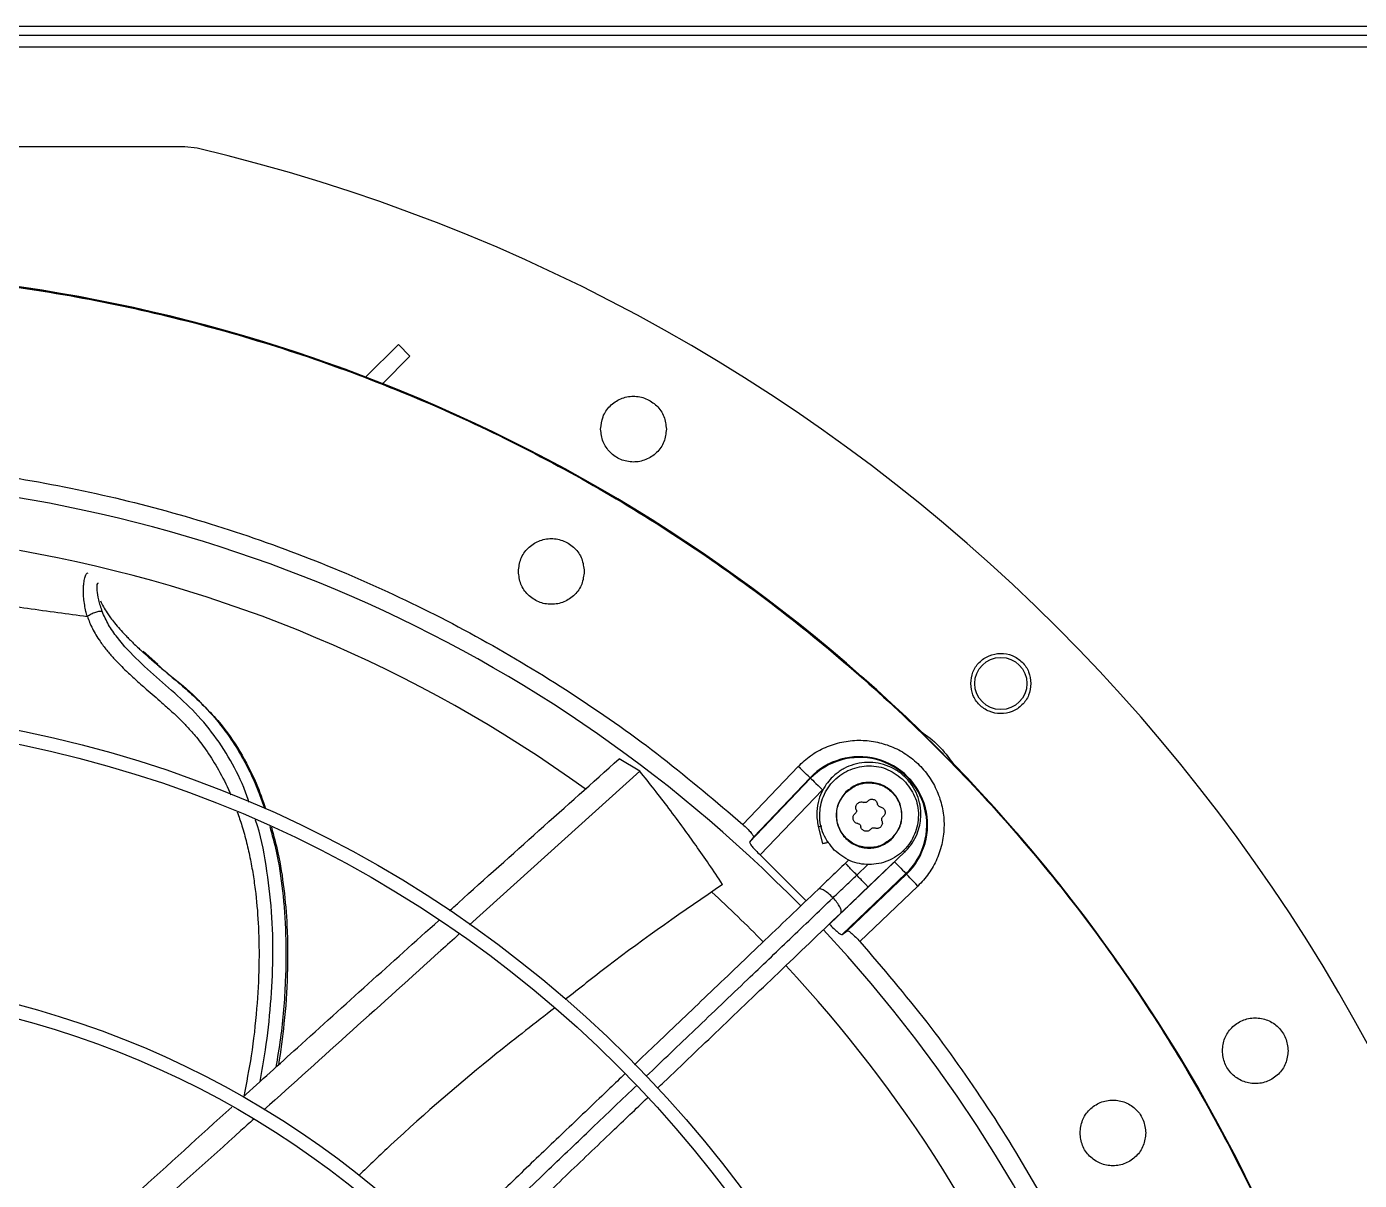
# Model space of a CAD drawing. Header units: inches. Extents: x 1229 to 1453, y -1023 to -720.
# Drawn here: x 1315.92 to 1325.49, y -860.09 to -851.8 of the extents above; entities that cross this region are included whole.
import ezdxf

# ---------------------------------------------------------------- set-up
doc = ezdxf.new("R2010")
doc.units = ezdxf.units.IN
doc.header["$MEASUREMENT"] = 0

msp = doc.modelspace()

# ---------------------------------------------------------------- linework, layer by layer
at = {"color": 18, "linetype": 'Continuous', "lineweight": 25, "true_color": 0x000000}
for p, q in [((1327.7665, -851.7987), (1300.7607, -851.7987)), ((1327.7665, -851.8617), (1300.7607, -851.8617)), ((1300.8366, -851.9447), (1327.6906, -851.9447)), ((1317.0514, -852.6624), (1311.2963, -852.6624)), ((1317.1418, -852.6729), (1317.0514, -852.6624)), ((1318.3513, -854.3185), (1318.5871, -854.0827)), ((1318.5871, -854.0827), (1318.669, -854.1678)), ((1318.669, -854.1678), (1318.4716, -854.3652)), ((1316.8586, -856.3793), (1316.7539, -856.2871)), ((1320.3214, -857.1496), (1320.1742, -857.0601)), ((1320.3214, -857.1496), (1319.0969, -858.2539)), ((1321.0611, -857.532), (1321.4595, -857.1153)), ((1321.1107, -857.6591), (1321.5489, -857.2007)), ((1321.1376, -857.6229), (1321.5449, -857.1969)), ((1321.5449, -857.1969), (1321.5489, -857.2007)), ((1321.6343, -857.2823), (1321.1862, -857.751)), ((1321.6032, -857.5476), (1321.633, -857.6698)), ((1321.1376, -857.6229), (1321.1107, -857.6591)), ((1321.1862, -857.751), (1321.5162, -858.081)), ((1321.9619, -857.9817), (1322.2268, -857.7287)), ((1321.6837, -858.2484), (1322.1523, -857.8004)), ((1321.8238, -857.787), (1321.7987, -857.8109)), ((1321.8803, -857.8963), (1321.9601, -857.8201)), ((1321.7756, -858.324), (1322.2339, -857.8858)), ((1322.2378, -857.8898), (1321.8117, -858.2971)), ((1322.2339, -857.8858), (1322.2378, -857.8898)), ((1322.3194, -857.9752), (1321.9026, -858.3736)), ((1321.7756, -858.324), (1321.8117, -858.2971))]:
    msp.add_line(p, q, dxfattribs=at)
at = {"color": 18, "linetype": 'Continuous', "lineweight": 25, "true_color": 0x000000, "flags": 128}
for points in [[(1321.5449, -857.1969), (1321.543, -857.195), (1321.5379, -857.1902), (1321.53, -857.1826), (1321.5193, -857.1725), (1321.5065, -857.1602), (1321.4918, -857.1462), (1321.476, -857.131), (1321.4595, -857.1153)], [(1321.5489, -857.2007), (1321.5508, -857.2025), (1321.5558, -857.2073), (1321.5638, -857.2149), (1321.5744, -857.2251), (1321.5873, -857.2374), (1321.6019, -857.2514), (1321.6178, -857.2666), (1321.6343, -857.2823)], [(1322.1523, -857.8004), (1322.1681, -857.8169), (1322.1832, -857.8327), (1322.1972, -857.8474), (1322.2095, -857.8602), (1322.2197, -857.8709), (1322.2273, -857.8788), (1322.2321, -857.8839), (1322.2339, -857.8858)], [(1322.3194, -857.9752), (1322.3036, -857.9587), (1322.2885, -857.9428), (1322.2745, -857.9282), (1322.2622, -857.9153), (1322.252, -857.9047), (1322.2444, -857.8967), (1322.2396, -857.8917), (1322.2378, -857.8898)]]:
    msp.add_lwpolyline(points, dxfattribs=at)
at = {"color": 18, "linetype": 'Continuous', "lineweight": 25, "true_color": 0x000000}
for centre, radius in [((1314.1739, -865.2608), 11.7126), ((1322.9153, -856.5194), 0.1875), ((1314.1739, -865.2608), 8.5704), ((1314.1739, -865.2608), 8.472), ((1314.1739, -865.2608), 6.6478), ((1314.1739, -865.2608), 6.5493)]:
    msp.add_circle(centre, radius, dxfattribs=at)
for centre, radius, start, end in [((1314.1739, -865.2608), 12.9331, 13.26667, 76.73333), ((1314.1739, -865.2608), 11.7147, 69.09994, 110.90006), ((1314.1739, -865.2608), 11.7147, 45.79736, 68.46866), ((1314.1739, -865.2608), 10.2157, 44.36303, 90), ((1314.1739, -865.2608), 9.8425, 54.20961, 80.11304), ((1321.8991, -857.5355), 0.4901, 313.70945, 136.29055), ((1321.8991, -857.5355), 0.4845, 313.70945, 136.29055), ((1314.1739, -865.2608), 11.7147, 21.53134, 44.20264), ((1314.1739, -865.2608), 9.8425, 44.3883, 47.37931), ((1314.1739, -865.2608), 10.2157, 314.3624, 43.03697), ((1314.1739, -865.2608), 9.8425, 21.47517, 43.01243)]:
    msp.add_arc(centre, radius, start, end, dxfattribs=at)
for points, knots in [([(1302.4643, -865.2608), (1302.4692, -865.0053), (1302.4788, -864.4944), (1302.5568, -863.7313), (1302.681, -862.9748), (1302.8553, -862.228), (1303.0778, -861.4942), (1303.3479, -860.7766), (1303.6644, -860.0781), (1304.0259, -859.4019), (1304.4308, -858.7507), (1304.8774, -858.1274), (1305.3639, -857.5347), (1305.8881, -856.975), (1306.4477, -856.4508), (1307.0405, -855.9644), (1307.6637, -855.5177), (1308.3149, -855.1128), (1308.9912, -854.7513), (1309.6896, -854.4349), (1310.4073, -854.1648), (1311.141, -853.9422), (1311.8878, -853.7681), (1312.6444, -853.6432), (1313.4075, -853.568), (1314.1739, -853.5429), (1314.9402, -853.568), (1315.7033, -853.6432), (1316.4599, -853.7681), (1317.2067, -853.9422), (1317.9404, -854.1648), (1318.6581, -854.4349), (1319.3565, -854.7513), (1320.0328, -855.1128), (1320.684, -855.5177), (1321.3073, -855.9644), (1321.9, -856.4508), (1322.4597, -856.975), (1322.9838, -857.5347), (1323.4703, -858.1274), (1323.9169, -858.7507), (1324.3218, -859.4019), (1324.6833, -860.0781), (1324.9998, -860.7766), (1325.2699, -861.4942), (1325.4924, -862.228), (1325.6667, -862.9748), (1325.7909, -863.7313), (1325.8689, -864.4944), (1325.8786, -865.0053), (1325.8834, -865.2608)], [0, 0, 0, 0, 0.020833, 0.041667, 0.0625, 0.083333, 0.104167, 0.125, 0.145833, 0.166667, 0.1875, 0.208333, 0.229167, 0.25, 0.270833, 0.291667, 0.3125, 0.333333, 0.354167, 0.375, 0.395833, 0.416667, 0.4375, 0.458333, 0.479167, 0.5, 0.520833, 0.541667, 0.5625, 0.583333, 0.604167, 0.625, 0.645833, 0.666667, 0.6875, 0.708333, 0.729167, 0.75, 0.770833, 0.791667, 0.8125, 0.833333, 0.854167, 0.875, 0.895833, 0.916667, 0.9375, 0.958333, 0.979167, 1, 1, 1, 1]), ([(1320.04, -854.6912), (1320.0434, -854.6608), (1320.0503, -854.5997), (1320.1039, -854.5212), (1320.1817, -854.4679), (1320.2748, -854.4488), (1320.3681, -854.4668), (1320.4467, -854.5193), (1320.5017, -854.5981), (1320.5089, -854.6602), (1320.5124, -854.6912)], [0, 0, 0, 0, 0.122808, 0.247216, 0.372697, 0.498163, 0.623618, 0.749069, 0.874526, 1, 1, 1, 1]), ([(1320.5124, -854.6912), (1320.5088, -854.7224), (1320.5016, -854.7849), (1320.446, -854.8638), (1320.3673, -854.9158), (1320.2745, -854.9335), (1320.1822, -854.9146), (1320.1047, -854.862), (1320.0506, -854.7836), (1320.0435, -854.722), (1320.04, -854.6912)], [0, 0, 0, 0, 0.126237, 0.252475, 0.377837, 0.50218, 0.626587, 0.75113, 0.87545, 1, 1, 1, 1]), ([(1307.2866, -857.532), (1307.4776, -857.3689), (1307.8597, -857.0425), (1308.476, -856.6075), (1309.1199, -856.2154), (1309.7912, -855.872), (1310.4856, -855.5781), (1311.1995, -855.3355), (1311.9292, -855.1455), (1312.6708, -855.009), (1313.4203, -854.9269), (1314.1739, -854.8994), (1314.9274, -854.9269), (1315.6769, -855.009), (1316.4185, -855.1455), (1317.1482, -855.3355), (1317.8621, -855.5781), (1318.5565, -855.872), (1319.2278, -856.2154), (1319.8717, -856.6075), (1320.488, -857.0425), (1320.8701, -857.3689), (1321.0611, -857.532)], [0, 0, 0, 0, 0.0499999, 0.0999999, 0.1499999, 0.1999999, 0.25, 0.3, 0.35, 0.4000001, 0.4500001, 0.4999999, 0.55, 0.5999999, 0.65, 0.7, 0.75, 0.8000001, 0.85, 0.9, 0.95, 1, 1, 1, 1]), ([(1319.4494, -855.7141), (1319.453, -855.6831), (1319.4601, -855.6213), (1319.5147, -855.5427), (1319.5928, -855.4901), (1319.6857, -855.4717), (1319.7785, -855.4901), (1319.8566, -855.5427), (1319.9112, -855.6213), (1319.9183, -855.6831), (1319.9219, -855.7141)], [0, 0, 0, 0, 0.124999, 0.25, 0.375001, 0.5, 0.624999, 0.75, 0.875001, 1, 1, 1, 1]), ([(1316.3521, -856.0372), (1316.3486, -856.0251), (1316.3407, -855.9979), (1316.3317, -855.9531), (1316.3261, -855.9084), (1316.3237, -855.8674), (1316.3239, -855.8315), (1316.3267, -855.7941), (1316.3332, -855.7599), (1316.3435, -855.7293), (1316.3534, -855.7258), (1316.3586, -855.724)], [0, 0, 0, 0, 0.079753, 0.178276, 0.296996, 0.387883, 0.480578, 0.582576, 0.720184, 0.853487, 1, 1, 1, 1]), ([(1319.9219, -855.7141), (1319.9183, -855.745), (1319.9112, -855.8068), (1319.8566, -855.8854), (1319.7785, -855.938), (1319.6857, -855.9564), (1319.5928, -855.938), (1319.5147, -855.8854), (1319.4601, -855.8068), (1319.453, -855.745), (1319.4494, -855.7141)], [0, 0, 0, 0, 0.125, 0.25, 0.375001, 0.5, 0.624999, 0.75, 0.875, 1, 1, 1, 1]), ([(1316.4296, -855.798), (1316.4262, -855.7986), (1316.4192, -855.7999), (1316.4197, -855.8472), (1316.4286, -855.9157), (1316.4483, -855.9738), (1316.4582, -856.0028)], [0, 0, 0, 0, 0.244464, 0.494333, 0.747923, 1, 1, 1, 1]), ([(1316.4467, -855.9263), (1316.453, -855.9399), (1316.4657, -855.9672), (1316.4899, -856.0059), (1316.5145, -856.0413), (1316.5416, -856.0768), (1316.5754, -856.1173), (1316.6084, -856.1538), (1316.6371, -856.1839), (1316.6621, -856.2093), (1316.6904, -856.237), (1316.7188, -856.2641), (1316.7381, -856.2817), (1316.7466, -856.2895)], [0, 0, 0, 0, 0.117624, 0.235295, 0.308883, 0.399393, 0.517233, 0.632983, 0.696085, 0.766856, 0.845275, 0.931298, 1, 1, 1, 1]), ([(1315.7117, -855.9488), (1315.7816, -855.9586), (1315.9245, -855.9787), (1316.1379, -856.009), (1316.2814, -856.0279), (1316.3521, -856.0372)], [0, 0, 0, 0, 0.326792, 0.668421, 1, 1, 1, 1]), ([(1316.4582, -856.0028), (1316.4557, -856.0023), (1316.4505, -856.0012), (1316.4395, -856.0017), (1316.426, -856.004), (1316.4106, -856.0083), (1316.3944, -856.0142), (1316.3787, -856.0214), (1316.3642, -856.0292), (1316.356, -856.0346), (1316.3521, -856.0372)], [0, 0, 0, 0, 0.114981, 0.238136, 0.367432, 0.500006, 0.632578, 0.761871, 0.885025, 1, 1, 1, 1]), ([(1317.5135, -857.3723), (1317.5014, -857.3369), (1317.4621, -857.2224), (1317.3679, -857.0426), (1317.2311, -856.8393), (1317.0682, -856.6658), (1316.8939, -856.5134), (1316.7212, -856.3616), (1316.5884, -856.2216), (1316.5022, -856.0984), (1316.4727, -856.0344), (1316.4582, -856.0028)], [0, 0, 0, 0, 0.0617261, 0.2001155, 0.3387934, 0.4772026, 0.6124873, 0.74506, 0.8745992, 0.9380795, 1, 1, 1, 1]), ([(1316.3521, -856.0372), (1316.3573, -856.0515), (1316.3681, -856.081), (1316.389, -856.1254), (1316.414, -856.1708), (1316.4476, -856.2229), (1316.4898, -856.279), (1316.5386, -856.3355), (1316.5866, -856.3859), (1316.6383, -856.4364), (1316.7009, -856.4941), (1316.7861, -856.5694), (1316.8726, -856.6436), (1316.9516, -856.7136), (1317.0118, -856.7698), (1317.0733, -856.8322), (1317.1413, -856.9104), (1317.2185, -857.0135), (1317.2996, -857.1457), (1317.3546, -857.2517), (1317.3796, -857.3145), (1317.382, -857.3205)], [0, 0, 0, 0, 0.027316, 0.05633, 0.086968, 0.118717, 0.165398, 0.210431, 0.250332, 0.288706, 0.339478, 0.403416, 0.49486, 0.548589, 0.598723, 0.6476, 0.710719, 0.788547, 0.881113, 0.988552, 1, 1, 1, 1]), ([(1316.7466, -856.2895), (1316.7497, -856.2924), (1316.7586, -856.3006), (1316.7751, -856.3154), (1316.7971, -856.3349), (1316.8206, -856.3553), (1316.8425, -856.3742), (1316.8605, -856.3896), (1316.904, -856.4265), (1316.9624, -856.4754), (1317.0331, -856.5356), (1317.0884, -856.5841), (1317.1401, -856.6317), (1317.1912, -856.6819), (1317.241, -856.7353), (1317.3022, -856.8071), (1317.3791, -856.909), (1317.4584, -857.0354), (1317.5295, -857.1731), (1317.5839, -857.2961), (1317.6122, -857.3804), (1317.6241, -857.4158)], [0, 0, 0, 0, 0.008691, 0.025182, 0.046001, 0.070023, 0.09014, 0.106545, 0.119536, 0.209949, 0.2672, 0.315983, 0.365504, 0.415771, 0.466756, 0.518419, 0.612087, 0.730201, 0.822532, 0.925704, 1, 1, 1, 1]), ([(1322.6987, -856.5194), (1322.7019, -856.4915), (1322.7082, -856.4355), (1322.7573, -856.3637), (1322.8283, -856.3149), (1322.9136, -856.2972), (1322.9993, -856.3136), (1323.0714, -856.3617), (1323.1219, -856.434), (1323.1285, -856.4909), (1323.1318, -856.5194)], [0, 0, 0, 0, 0.123163, 0.246863, 0.372134, 0.497723, 0.623299, 0.748863, 0.874425, 1, 1, 1, 1]), ([(1316.8587, -856.3859), (1316.8872, -856.4102), (1316.979, -856.4885), (1317.0952, -856.5778), (1317.1706, -856.6603), (1317.1899, -856.6814)], [0, 0, 0, 0, 0.250694, 0.808409, 1, 1, 1, 1]), ([(1323.1318, -856.5194), (1323.1285, -856.548), (1323.1219, -856.6051), (1323.071, -856.6775), (1322.9988, -856.7253), (1322.9136, -856.7415), (1322.829, -856.7241), (1322.758, -856.6759), (1322.7084, -856.604), (1322.7019, -856.5476), (1322.6987, -856.5194)], [0, 0, 0, 0, 0.125976, 0.251965, 0.377791, 0.502428, 0.626681, 0.751217, 0.875752, 1, 1, 1, 1]), ([(1317.1955, -856.6873), (1317.2318, -856.724), (1317.3262, -856.8195), (1317.4507, -857.0051), (1317.5619, -857.214), (1317.6118, -857.3581), (1317.6332, -857.4199)], [0, 0, 0, 0, 0.184725, 0.481094, 0.777539, 1, 1, 1, 1]), ([(1322.3413, -856.8628), (1322.3856, -856.8953), (1322.4743, -856.9604), (1322.5393, -857.049), (1322.5719, -857.0933)], [0, 0, 0, 0, 0.499999, 1, 1, 1, 1]), ([(1321.4595, -857.1153), (1321.4883, -857.0883), (1321.547, -857.0335), (1321.6543, -856.9745), (1321.7718, -856.9364), (1321.8941, -856.9233), (1322.0141, -856.9344), (1322.1291, -856.9683), (1322.2365, -857.0245), (1322.3322, -857.1025), (1322.4101, -857.1982), (1322.4664, -857.3056), (1322.5003, -857.4205), (1322.5113, -857.5406), (1322.4982, -857.6628), (1322.4601, -857.7803), (1322.4011, -857.8877), (1322.3463, -857.9463), (1322.3194, -857.9752)], [0, 0, 0, 0, 0.060996, 0.124061, 0.187993, 0.25149, 0.313298, 0.373713, 0.436213, 0.5, 0.563787, 0.626287, 0.686703, 0.74851, 0.812006, 0.875939, 0.939005, 1, 1, 1, 1]), ([(1318.9539, -858.1528), (1318.9755, -858.1334), (1319.3823, -857.7671), (1319.789, -857.404), (1320.1742, -857.0601)], [0, 0, 0, 0, 0.053004, 1, 1, 1, 1]), ([(1320.9162, -857.963), (1320.8838, -857.9144), (1320.8213, -857.8206), (1320.728, -857.6867), (1320.6319, -857.553), (1320.5317, -857.4182), (1320.4264, -857.281), (1320.3559, -857.1928), (1320.3214, -857.1496)], [0, 0, 0, 0, 0.173712, 0.335418, 0.485076, 0.663267, 0.834916, 1, 1, 1, 1]), ([(1322.2252, -857.7302), (1322.2442, -857.7095), (1322.2802, -857.6703), (1322.3145, -857.603), (1322.3338, -857.54), (1322.3429, -857.471), (1322.3386, -857.3974), (1322.3165, -857.3197), (1322.2799, -857.2501), (1322.2287, -857.1888), (1322.1655, -857.1395), (1322.0931, -857.1047), (1322.0151, -857.086), (1321.9354, -857.0843), (1321.8592, -857.0989), (1321.8015, -857.1227), (1321.7601, -857.1473), (1321.7285, -857.1705), (1321.6942, -857.2019), (1321.6581, -857.2456), (1321.6243, -857.3036), (1321.5992, -857.3768), (1321.588, -857.4646), (1321.5996, -857.5254), (1321.6057, -857.5574)], [0, 0, 0, 0, 0.053382, 0.100932, 0.142641, 0.178504, 0.23321, 0.281766, 0.331513, 0.382107, 0.432737, 0.483367, 0.533996, 0.584626, 0.634212, 0.680743, 0.702868, 0.726027, 0.7554, 0.791298, 0.833716, 0.882645, 0.938077, 1, 1, 1, 1]), ([(1321.7182, -857.7165), (1321.6892, -857.6799), (1321.6311, -857.6068), (1321.6056, -857.4655), (1321.6327, -857.3269), (1321.7117, -857.2088), (1321.8297, -857.1299), (1321.9683, -857.1028), (1322.1096, -857.1283), (1322.1827, -857.1863), (1322.2193, -857.2154)], [0, 0, 0, 0, 0.125, 0.25, 0.375, 0.5, 0.625, 0.749999, 0.874999, 1, 1, 1, 1]), ([(1322.2193, -857.2154), (1322.2483, -857.2519), (1322.3064, -857.325), (1322.3318, -857.4664), (1322.3047, -857.6049), (1322.2258, -857.723), (1322.1077, -857.8019), (1321.9692, -857.829), (1321.8279, -857.8035), (1321.7547, -857.7455), (1321.7182, -857.7165)], [0, 0, 0, 0, 0.124999, 0.25, 0.375, 0.5, 0.625001, 0.750001, 0.875, 1, 1, 1, 1]), ([(1322.1358, -857.633), (1322.1551, -857.6086), (1322.1938, -857.5598), (1322.2108, -857.4656), (1322.1927, -857.3732), (1322.1401, -857.2945), (1322.0614, -857.2419), (1321.969, -857.2239), (1321.8748, -857.2408), (1321.8261, -857.2795), (1321.8017, -857.2989)], [0, 0, 0, 0, 0.1250006, 0.2500005, 0.3750011, 0.500001, 0.6250023, 0.7500018, 0.8750014, 1, 1, 1, 1]), ([(1321.8041, -857.3013), (1321.8282, -857.2823), (1321.8762, -857.2441), (1321.969, -857.2274), (1322.0601, -857.2452), (1322.1376, -857.297), (1322.1895, -857.3746), (1322.2073, -857.4656), (1322.1905, -857.5585), (1322.1524, -857.6065), (1322.1333, -857.6305)], [0, 0, 0, 0, 0.125002, 0.25, 0.375001, 0.500001, 0.625, 0.75, 0.875, 1, 1, 1, 1]), ([(1321.8017, -857.2989), (1321.7823, -857.3233), (1321.7436, -857.372), (1321.7267, -857.4662), (1321.7447, -857.5586), (1321.7974, -857.6373), (1321.8761, -857.6899), (1321.9684, -857.708), (1322.0626, -857.691), (1322.1114, -857.6523), (1322.1358, -857.633)], [0, 0, 0, 0, 0.125001, 0.250001, 0.375, 0.500002, 0.625001, 0.75, 0.874999, 1, 1, 1, 1]), ([(1322.1333, -857.6305), (1322.1093, -857.6496), (1322.0613, -857.6877), (1321.9684, -857.7045), (1321.8774, -857.6867), (1321.7998, -857.6348), (1321.748, -857.5572), (1321.7302, -857.4662), (1321.7469, -857.3734), (1321.7851, -857.3253), (1321.8041, -857.3013)], [0, 0, 0, 0, 0.124999, 0.250001, 0.375, 0.500002, 0.625001, 0.750001, 0.875002, 1, 1, 1, 1]), ([(1321.8852, -857.3824), (1321.8882, -857.3799), (1321.8942, -857.3748), (1321.9053, -857.371), (1321.9174, -857.37), (1321.925, -857.3724), (1321.9291, -857.3737)], [0, 0, 0, 0, 0.240778, 0.490817, 0.72747, 1, 1, 1, 1]), ([(1321.9569, -857.3662), (1321.9551, -857.3681), (1321.9516, -857.3719), (1321.9444, -857.375), (1321.9365, -857.3759), (1321.9316, -857.3744), (1321.9291, -857.3737)], [0, 0, 0, 0, 0.256067, 0.500141, 0.743993, 1, 1, 1, 1]), ([(1321.9569, -857.3662), (1321.9598, -857.3631), (1321.9652, -857.3572), (1321.9762, -857.352), (1321.9877, -857.3499), (1321.9994, -857.3513), (1322.0103, -857.356), (1322.0193, -857.3635), (1322.0261, -857.3735), (1322.0279, -857.3813), (1322.0288, -857.3855)], [0, 0, 0, 0, 0.136208, 0.254547, 0.379553, 0.499973, 0.620365, 0.745383, 0.863726, 1, 1, 1, 1]), ([(1317.4293, -857.4422), (1317.4407, -857.4752), (1317.4658, -857.5478), (1317.4968, -857.6626), (1317.5242, -857.7848), (1317.5458, -857.907), (1317.5677, -858.0686), (1317.5846, -858.2819), (1317.5878, -858.5578), (1317.5706, -858.8662), (1317.5356, -859.1806), (1317.4946, -859.3893), (1317.4755, -859.4865)], [0, 0, 0, 0, 0.050948, 0.112134, 0.17268, 0.232578, 0.291813, 0.408677, 0.541617, 0.690658, 0.855815, 1, 1, 1, 1]), ([(1321.8883, -857.526), (1321.8841, -857.5251), (1321.8764, -857.5233), (1321.8663, -857.5164), (1321.8588, -857.5075), (1321.8541, -857.4966), (1321.8527, -857.4849), (1321.8548, -857.4734), (1321.86, -857.4624), (1321.8659, -857.457), (1321.869, -857.4541)], [0, 0, 0, 0, 0.136236, 0.2546, 0.379595, 0.50002, 0.620409, 0.745443, 0.863769, 1, 1, 1, 1]), ([(1321.8765, -857.4263), (1321.8772, -857.4288), (1321.8787, -857.4337), (1321.8778, -857.4415), (1321.8747, -857.4488), (1321.871, -857.4523), (1321.869, -857.4541)], [0, 0, 0, 0, 0.253961, 0.496832, 0.74413, 1, 1, 1, 1]), ([(1321.8765, -857.4263), (1321.8752, -857.4222), (1321.8728, -857.4146), (1321.8738, -857.4025), (1321.8776, -857.3914), (1321.8827, -857.3854), (1321.8852, -857.3824)], [0, 0, 0, 0, 0.2724881, 0.5091998, 0.7592111, 1, 1, 1, 1]), ([(1322.0492, -857.4058), (1322.0466, -857.4052), (1322.0416, -857.4041), (1322.0353, -857.3994), (1322.0306, -857.393), (1322.0294, -857.3881), (1322.0288, -857.3855)], [0, 0, 0, 0, 0.256054, 0.500003, 0.743964, 1, 1, 1, 1]), ([(1322.0492, -857.4058), (1322.0533, -857.4068), (1322.0611, -857.4085), (1322.0712, -857.4154), (1322.0787, -857.4243), (1322.0834, -857.4352), (1322.0848, -857.447), (1322.0827, -857.4585), (1322.0774, -857.4695), (1322.0715, -857.4749), (1322.0684, -857.4778)], [0, 0, 0, 0, 0.136254, 0.254612, 0.379606, 0.500011, 0.621528, 0.744001, 0.866488, 1, 1, 1, 1]), ([(1317.5936, -859.3793), (1317.6072, -859.3038), (1317.6402, -859.1201), (1317.6722, -858.8238), (1317.6888, -858.492), (1317.6811, -858.158), (1317.6396, -857.8268), (1317.5972, -857.6042), (1317.5591, -857.4986), (1317.5584, -857.4969)], [0, 0, 0, 0, 0.121428, 0.29562, 0.470151, 0.645145, 0.820754, 0.997095, 1, 1, 1, 1]), ([(1317.663, -857.5466), (1317.6792, -857.6057), (1317.7207, -857.7567), (1317.7588, -858.0164), (1317.7817, -858.3293), (1317.7771, -858.6837), (1317.753, -859.0037), (1317.7181, -859.2076), (1317.7062, -859.2773)], [0, 0, 0, 0, 0.10588, 0.270653, 0.449972, 0.643839, 0.878232, 1, 1, 1, 1]), ([(1317.6741, -857.5519), (1317.6909, -857.6128), (1317.7307, -857.7581), (1317.7666, -857.9955), (1317.7917, -858.2884), (1317.7927, -858.6122), (1317.7712, -858.9466), (1317.74, -859.1611), (1317.7257, -859.2596)], [0, 0, 0, 0, 0.110599, 0.264007, 0.41743, 0.621975, 0.826531, 1, 1, 1, 1]), ([(1321.0611, -857.532), (1321.0721, -857.5422), (1321.0945, -857.5629), (1321.1209, -857.5916), (1321.1376, -857.6142), (1321.1376, -857.62), (1321.1376, -857.6229)], [0, 0, 0, 0, 0.24423, 0.496399, 0.7472, 1, 1, 1, 1]), ([(1321.6034, -857.5483), (1321.6048, -857.548), (1321.607, -857.5475), (1321.623, -857.5436), (1321.6295, -857.542)], [0, 0, 0, 0, 0.587321, 1, 1, 1, 1]), ([(1321.8883, -857.526), (1321.8909, -857.5266), (1321.8959, -857.5278), (1321.9022, -857.5325), (1321.9069, -857.5388), (1321.908, -857.5438), (1321.9086, -857.5463)], [0, 0, 0, 0, 0.25605, 0.499996, 0.743968, 1, 1, 1, 1]), ([(1321.9806, -857.5656), (1321.9777, -857.5688), (1321.9723, -857.5746), (1321.9613, -857.5799), (1321.9498, -857.5819), (1321.938, -857.5805), (1321.9271, -857.5759), (1321.9182, -857.5683), (1321.9113, -857.5583), (1321.9096, -857.5505), (1321.9086, -857.5463)], [0, 0, 0, 0, 0.136228, 0.254564, 0.379568, 0.499964, 0.620375, 0.745372, 0.863733, 1, 1, 1, 1]), ([(1321.9806, -857.5656), (1321.9824, -857.5637), (1321.9858, -857.5599), (1321.9931, -857.5568), (1322.0009, -857.5559), (1322.0058, -857.5574), (1322.0083, -857.5582)], [0, 0, 0, 0, 0.256076, 0.500103, 0.743976, 1, 1, 1, 1]), ([(1322.0522, -857.5494), (1322.0493, -857.5519), (1322.0433, -857.557), (1322.0321, -857.5609), (1322.02, -857.5618), (1322.0124, -857.5595), (1322.0083, -857.5582)], [0, 0, 0, 0, 0.24083, 0.49087, 0.727521, 1, 1, 1, 1]), ([(1322.061, -857.5055), (1322.0622, -857.5095), (1322.0647, -857.5172), (1322.0637, -857.5294), (1322.0598, -857.5406), (1322.0547, -857.5465), (1322.0522, -857.5494)], [0, 0, 0, 0, 0.263298, 0.515092, 0.763671, 1, 1, 1, 1]), ([(1322.061, -857.5055), (1322.0602, -857.503), (1322.0587, -857.4981), (1322.0596, -857.4903), (1322.0628, -857.483), (1322.0665, -857.4795), (1322.0684, -857.4778)], [0, 0, 0, 0, 0.255977, 0.499898, 0.743927, 1, 1, 1, 1]), ([(1321.1107, -857.6591), (1321.1107, -857.662), (1321.1107, -857.6678), (1321.1273, -857.6904), (1321.1534, -857.7194), (1321.1754, -857.7406), (1321.1862, -857.751)], [0, 0, 0, 0, 0.2526276, 0.5032534, 0.7552181, 1, 1, 1, 1]), ([(1321.6345, -857.6694), (1321.6341, -857.6695), (1321.6325, -857.6699), (1321.6434, -857.6673), (1321.6599, -857.6632), (1321.6751, -857.6595), (1321.6794, -857.6585)], [0, 0, 0, 0, 0.124221, 0.489443, 0.854981, 1, 1, 1, 1]), ([(1322.2252, -857.7302), (1322.2247, -857.7296), (1322.224, -857.729), (1322.2163, -857.7209), (1322.2149, -857.7194)], [0, 0, 0, 0, 0.813006, 1, 1, 1, 1]), ([(1321.7987, -857.8109), (1321.7654, -857.8427), (1321.6989, -857.9063), (1321.6346, -857.9678), (1321.6025, -857.9985)], [0, 0, 0, 0, 0.5, 1, 1, 1, 1]), ([(1321.8803, -857.8963), (1321.8699, -857.8855), (1321.8492, -857.8637), (1321.8222, -857.8355), (1321.8026, -857.815), (1321.8, -857.8123), (1321.7987, -857.8109)], [0, 0, 0, 0, 0.242953, 0.485899, 0.74295, 1, 1, 1, 1]), ([(1321.7097, -858.0594), (1321.741, -858.0294), (1321.797, -857.976), (1321.8549, -857.9207), (1321.8803, -857.8963)], [0, 0, 0, 0, 0.559901, 1, 1, 1, 1]), ([(1321.9619, -857.9817), (1321.9606, -857.9804), (1321.958, -857.9776), (1321.9385, -857.9572), (1321.9115, -857.9289), (1321.8907, -857.9072), (1321.8803, -857.8963)], [0, 0, 0, 0, 0.257051, 0.514096, 0.757049, 1, 1, 1, 1]), ([(1320.9162, -857.963), (1320.637, -858.1551), (1320.2521, -858.42), (1319.8867, -858.7109), (1319.7863, -858.7909)], [0, 0, 0, 0, 0.72516, 1, 1, 1, 1]), ([(1321.6025, -857.9985), (1321.4664, -858.1285), (1321.2026, -858.3807), (1320.8164, -858.7497), (1320.5129, -859.0397), (1320.3376, -859.2072), (1320.2839, -859.2586)], [0, 0, 0, 0, 0.311784, 0.604429, 0.878701, 1, 1, 1, 1]), ([(1321.7097, -858.0594), (1321.6989, -858.0489), (1321.6774, -858.0278), (1321.6448, -858.005), (1321.6167, -857.9927), (1321.6072, -857.9965), (1321.6025, -857.9985)], [0, 0, 0, 0, 0.242951, 0.485905, 0.742954, 1, 1, 1, 1]), ([(1321.7657, -858.1692), (1321.7978, -858.1385), (1321.8621, -858.0771), (1321.9286, -858.0135), (1321.9619, -857.9817)], [0, 0, 0, 0, 0.4999969, 1, 1, 1, 1]), ([(1320.3682, -859.3413), (1320.4854, -859.2294), (1320.7286, -858.9969), (1321.0721, -858.6687), (1321.4021, -858.3533), (1321.6062, -858.1583), (1321.7097, -858.0594)], [0, 0, 0, 0, 0.260253, 0.54021, 0.766968, 1, 1, 1, 1]), ([(1321.7657, -858.1692), (1321.7678, -858.1646), (1321.7722, -858.1553), (1321.761, -858.1267), (1321.7398, -858.093), (1321.7197, -858.0706), (1321.7097, -858.0594)], [0, 0, 0, 0, 0.257048, 0.514096, 0.757046, 1, 1, 1, 1]), ([(1317.4691, -859.4923), (1317.5998, -859.3736), (1318.0688, -858.9479), (1318.5387, -858.5259), (1318.8776, -858.2216)], [0, 0, 0, 0, 0.278727, 1, 1, 1, 1]), ([(1320.4496, -859.427), (1320.464, -859.4131), (1320.6116, -859.2721), (1320.9004, -858.9962), (1321.3251, -858.5903), (1321.6156, -858.3126), (1321.7657, -858.1692)], [0, 0, 0, 0, 0.032658, 0.333324, 0.655665, 1, 1, 1, 1]), ([(1319.022, -858.3215), (1318.9786, -858.3606), (1318.5126, -858.7809), (1318.0446, -859.2021), (1317.6201, -859.5841)], [0, 0, 0, 0, 0.093147, 1, 1, 1, 1]), ([(1321.6837, -858.2484), (1321.6941, -858.2593), (1321.7152, -858.2813), (1321.7443, -858.3073), (1321.7668, -858.3239), (1321.7726, -858.324), (1321.7756, -858.324)], [0, 0, 0, 0, 0.244787, 0.496752, 0.747374, 1, 1, 1, 1]), ([(1321.8117, -858.2971), (1321.8147, -858.2971), (1321.8205, -858.2971), (1321.843, -858.3138), (1321.8718, -858.3401), (1321.8924, -858.3625), (1321.9026, -858.3736)], [0, 0, 0, 0, 0.252798, 0.5036, 0.755766, 1, 1, 1, 1]), ([(1321.9026, -858.3736), (1322.0658, -858.5646), (1322.3921, -858.9467), (1322.8271, -859.563), (1323.2192, -860.2068), (1323.5626, -860.8782), (1323.8566, -861.5725), (1324.0991, -862.2865), (1324.2893, -863.0162), (1324.4249, -863.7577), (1324.5102, -864.5073), (1324.5208, -865.0096), (1324.5261, -865.2608)], [0, 0, 0, 0, 0.1, 0.2, 0.3, 0.4, 0.5, 0.6, 0.7, 0.8, 0.9, 1, 1, 1, 1]), ([(1319.7087, -858.8519), (1319.5701, -858.9595), (1319.1666, -859.2729), (1318.6982, -859.6756), (1318.3794, -859.9813), (1318.3028, -860.0548)], [0, 0, 0, 0, 0.284237, 0.827806, 1, 1, 1, 1]), ([(1324.5072, -859.1584), (1324.5107, -859.1279), (1324.5176, -859.0668), (1324.5712, -858.9886), (1324.6484, -858.9354), (1324.7413, -858.916), (1324.8349, -858.9338), (1324.9137, -858.9863), (1324.9689, -859.0652), (1324.9761, -859.1273), (1324.9797, -859.1584)], [0, 0, 0, 0, 0.123668, 0.246955, 0.371549, 0.497258, 0.622959, 0.748643, 0.874319, 1, 1, 1, 1]), ([(1324.9797, -859.1584), (1324.9761, -859.1896), (1324.9689, -859.2519), (1324.9135, -859.3308), (1324.8346, -859.3831), (1324.7416, -859.4008), (1324.6494, -859.3817), (1324.572, -859.3292), (1324.5178, -859.2508), (1324.5108, -859.1892), (1324.5072, -859.1584)], [0, 0, 0, 0, 0.125879, 0.251771, 0.377674, 0.502742, 0.626739, 0.750953, 0.875605, 1, 1, 1, 1]), ([(1320.214, -859.3253), (1320.1782, -859.3596), (1320.0383, -859.4932), (1319.8023, -859.7188), (1319.5002, -860.0075), (1319.2111, -860.2837), (1319.0072, -860.4786), (1318.9052, -860.5761), (1318.8947, -860.5861)], [0, 0, 0, 0, 0.08205, 0.320413, 0.538192, 0.769586, 0.9763, 1, 1, 1, 1]), ([(1318.9683, -860.6792), (1319.0801, -860.5723), (1319.3138, -860.3489), (1319.6498, -860.0279), (1319.9826, -859.7099), (1320.1933, -859.5085), (1320.3017, -859.4049)], [0, 0, 0, 0, 0.25024, 0.523314, 0.754843, 1, 1, 1, 1]), ([(1315.9227, -860.9017), (1316.1827, -860.663), (1316.6708, -860.2147), (1317.1613, -859.7709), (1317.3906, -859.5634)], [0, 0, 0, 0, 0.532579, 1, 1, 1, 1]), ([(1319.0559, -860.7588), (1319.0941, -860.7223), (1319.2298, -860.5926), (1319.4734, -860.3598), (1319.7916, -860.0558), (1320.0965, -859.7644), (1320.2927, -859.5768), (1320.3767, -859.4966)], [0, 0, 0, 0, 0.086049, 0.306305, 0.551401, 0.807984, 1, 1, 1, 1]), ([(1323.4844, -859.749), (1323.4879, -859.7181), (1323.495, -859.6562), (1323.5496, -859.5776), (1323.6277, -859.5251), (1323.7206, -859.5066), (1323.8135, -859.5251), (1323.8915, -859.5776), (1323.9462, -859.6562), (1323.9533, -859.7181), (1323.9568, -859.749)], [0, 0, 0, 0, 0.1250006, 0.2500004, 0.374999, 0.5000016, 0.625001, 0.7499996, 0.8749994, 1, 1, 1, 1]), ([(1317.5471, -859.6499), (1317.5165, -859.6775), (1317.0298, -860.1159), (1316.5414, -860.5548), (1316.0837, -860.9662)], [0, 0, 0, 0, 0.062942, 1, 1, 1, 1]), ([(1323.9568, -859.749), (1323.9533, -859.7799), (1323.9462, -859.8417), (1323.8915, -859.9204), (1323.8135, -859.9729), (1323.7206, -859.9914), (1323.6277, -859.9729), (1323.5496, -859.9204), (1323.495, -859.8417), (1323.4879, -859.7799), (1323.4844, -859.749)], [0, 0, 0, 0, 0.1250006, 0.2500004, 0.374999, 0.4999984, 0.625001, 0.7499996, 0.8749994, 1, 1, 1, 1])]:
    msp.add_open_spline(points, degree=3, knots=knots, dxfattribs=at)

doc.saveas('drawing.dxf')
